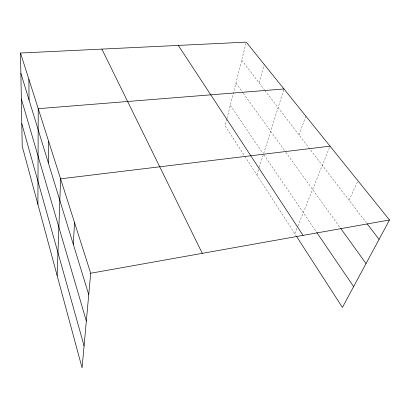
<?xml version="1.0" encoding="UTF-8"?>
<svg xmlns="http://www.w3.org/2000/svg" width="410" height="410" viewBox="0 0 410 410"><rect width="100%" height="100%" fill="white"/><g stroke="black" fill="none" stroke-linecap="round" stroke-linejoin="round"><path stroke-width="0.31" stroke-dasharray="2.05 1.54" d="M226.863 119.018L225.141 125.844L244.473 155.779M227.017 118.398L246.251 42.133M259.058 82.805L264.219 64.442M256.88 174.988L259.135 167.828M259.325 167.229L263.461 154.104M263.651 153.504L283.976 88.97M299.08 135.013L305.804 116.066M294.795 233.685L297.619 226.668M297.855 226.079L330.04 146.155M349.023 200.177L357.976 180.836M241.705 60.162L264.496 89.898M264.886 90.405L366.356 222.784M235.929 83.071L242.93 92.783M243.299 93.295L285.427 151.736M285.801 152.248L340.413 228.006M230.307 105.37L262.754 153.068M263.82 154.631L316.417 231.947M244.821 156.312L296.179 235.837"/><path stroke-width="0.61" d="M37.91 204.354L38.232 108.665L283.976 88.97M48.349 162.944L48.728 141.593M57.139 275.556L60.598 178.821L330.04 146.155M73.272 244.242L74.558 222.63M20.5 53.028L90.692 273.244L82.067 367.867L22.212 146.221L20.5 53.028L246.251 42.133L389.5 219.975L342.422 307.428L296.527 236.375M90.692 273.244L389.5 219.975M367.124 223.788L379.06 239.363M340.787 228.524L366.038 263.553M316.771 232.47L353.615 286.631M178.319 45.413L303.072 235.381M101.875 49.103L202.289 253.349M20.874 73.329L88.739 294.677M21.34 98.938L86.336 321.05M21.797 123.676L84.076 345.835M28.884 79.33L29.059 100.025"/></g></svg>
